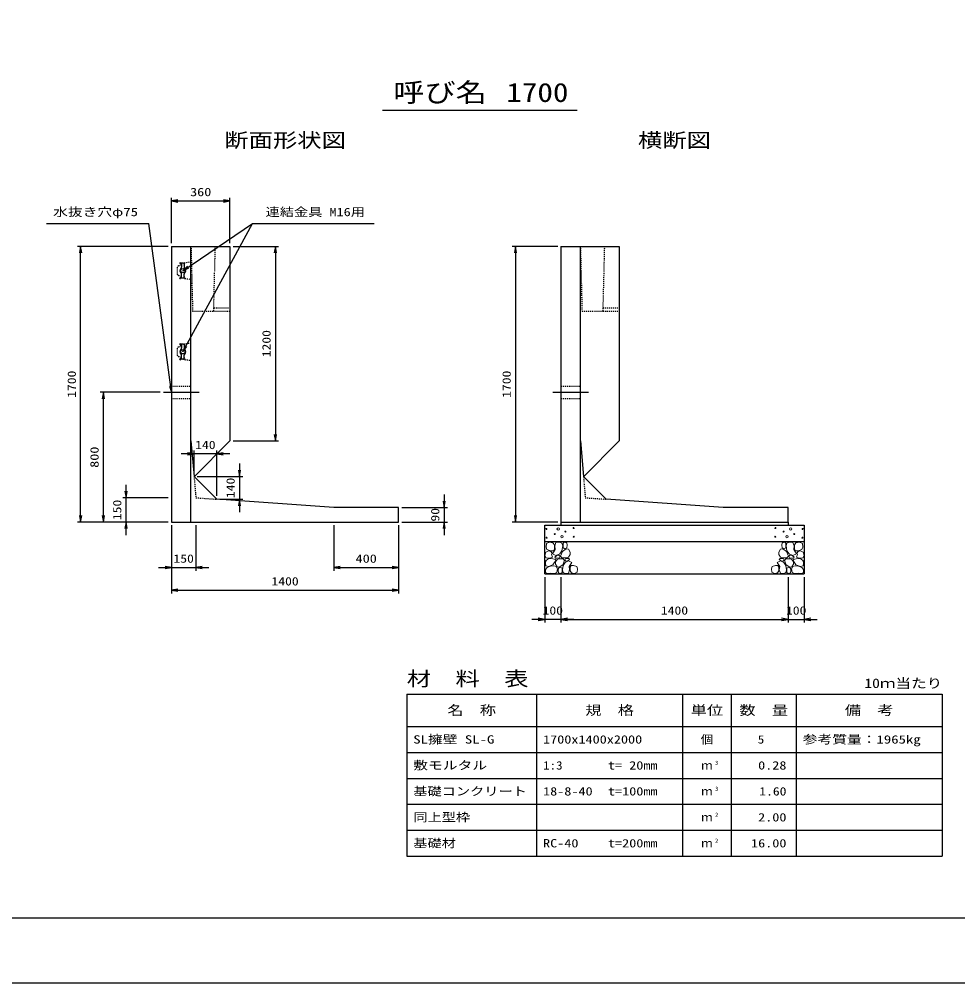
# Model space of a CAD drawing. Units: millimetres at full size. Extents: x 0 to 16820, y 0 to 11880.
# Drawn here: x 7262 to 13046, y 0 to 5940 of the extents above; entities that cross this region are included whole.
import ezdxf
from ezdxf.enums import TextEntityAlignment as Align

# ---------------------------------------------------------------- set-up
doc = ezdxf.new("R2010")
doc.units = ezdxf.units.MM
doc.linetypes.add('CHAIN', pattern=[18.5, 12, -1.5, 3.5, -1.5])
doc.linetypes.add('DASHED_SPACED', pattern=[12, 6, -6])
for name, color, linetype, lineweight in [('D-BMK', 2, 'DASHED_SPACED', 25), ('D-DCR-HCHn', 4, 'Continuous', 9), ('D-MTR-FRAM', 7, 'Continuous', 25), ('D-MTR-LINE', 7, 'Continuous', 25), ('D-STR-DIM', 7, 'Continuous', 25), ('D-STR-STRn', 1, 'Continuous', 25), ('D-STR-TXT', 7, 'Continuous', 25), ('D-TTL', 2, 'Continuous', 25), ('D-TTL-TXT', 7, 'Continuous', 25)]:
    doc.layers.add(name, color=color, linetype=linetype, lineweight=lineweight)
doc.layers.add('D-MTR', color=7, linetype='Continuous')
doc.layers.add('D-MTR-TXT', color=7, linetype='Continuous')
doc.styles.add('ＭＳ ゴシック', font='')
doc.styles.get('ＭＳ ゴシック').set_extended_font_data('MS Gothic')

# ---------------------------------------------------------------- blocks, each defined once
blk = doc.blocks.new('open_arrow')
at = {"color": 0, "linetype": 'Continuous', "lineweight": -2}
blk.add_lwpolyline([(7.5, 1.25), (0, 0), (7.5, -1.25)], dxfattribs=at)
blk = doc.blocks.new('30KN')
at = {"color": 1, "linetype": 'DASHED_SPACED', "lineweight": 25}
for p, q in [((-85, 19.095), (-85, -19.095)), ((-58, 31.14), (-76.155, 29.028)), ((-68, 47.5), (-68, 45.66)), ((-65.5, 41.33), (-60.5, 38.443)), ((-54, 46), (-62.257, 46)), ((-40.306, 45.707), (-41.691, 35.314)), ((0, 53), (-37.704, 48.287)), ((0, -53), (0, 53)), ((-76.155, -29.028), (-58, -31.14)), ((-68, -47.5), (-68, -45.66)), ((-65.5, -41.33), (-60.5, -38.443)), ((-54, -46), (-62.257, -46)), ((-41.691, -35.314), (-40.306, -45.707)), ((-37.704, -48.287), (0, -53))]:
    blk.add_line(p, q, dxfattribs=at)
at = {"color": 1, "linetype": 'Continuous', "lineweight": 25}
for p, q in [((-58, 42), (-58, 21.448)), ((-46, 46), (-54, 46)), ((-42, 42), (-42, 21.448)), ((-58, -42), (-58, -21.448)), ((-46, -46), (-54, -46)), ((-42, -42), (-42, -21.448))]:
    blk.add_line(p, q, dxfattribs=at)
blk.add_circle((-50, 0), 13, dxfattribs=at)
at = {"color": 1, "linetype": 'DASHED_SPACED', "lineweight": 25}
for centre, radius, start, end in [((-75, 19.095), 10, 96.63251, 180), ((-66.5, 47.5), 1.5, 19.47123, 180), ((-63, 45.66), 5, 180, 240), ((-62.257, 49), 3, 199.47122, 270), ((-63, 34.113), 5, 0, 60), ((-37.332, 45.31), 3, 97.12502, 172.40536), ((-75, -19.095), 10, 180, 263.36749), ((-63, -45.66), 5, 120, 180), ((-66.5, -47.5), 1.5, 180, 340.57225), ((-62.257, -49), 3, 90, 160.55052), ((-63, -34.113), 5, 300, 0), ((-37.332, -45.31), 3, 187.59464, 262.87498)]:
    blk.add_arc(centre, radius, start, end, dxfattribs=at)
at = {"color": 1, "linetype": 'Continuous', "lineweight": 25}
for centre, radius, start, end in [((-50, 0), 18, 129.95842, 230.0969), ((-68, 21.448), 10, 310.0894, 0), ((-54, 42), 4, 90, 180), ((-46, 42), 4, 0, 90), ((-44.665, 35.71), 3, 332.67182, 352.40536), ((-32, 21.448), 10, 180, 229.9948), ((-50, 0), 18, 310.0052, 50.12245), ((-68, -21.448), 10, 0, 49.9948), ((-54, -42), 4, 180, 270), ((-46, -42), 4, 270, 0), ((-32, -21.448), 10, 130.0052, 180), ((-44.665, -35.71), 3, 7.59464, 27.32818)]:
    blk.add_arc(centre, radius, start, end, dxfattribs=at)

msp = doc.modelspace()

# ---------------------------------------------------------------- linework, layer by layer
at = {"layer": 'D-BMK', "linetype": 'CHAIN'}
for p, q in [((8150, 3640), (8370, 3640)), ((10550, 3640), (10770, 3640))]:
    msp.add_line(p, q, dxfattribs=at)
at = {"layer": 'D-BMK'}
for p, q in [((8338.779, 3120.91), (8350, 2990)), ((10738.779, 3120.91), (10750, 2990)), ((8350, 2990), (8478.779, 2980.91)), ((10750, 2990), (10878.779, 2980.91))]:
    msp.add_line(p, q, dxfattribs=at)
at = {"layer": 'D-DCR-HCHn'}
for points in [[(10551.198, 2711.594), (10530.395, 2716.217), (10511.904, 2706.971), (10509.592, 2686.168), (10514.215, 2669.988), (10537.33, 2663.053), (10553.51, 2663.053), (10560.444, 2674.611), (10560.444, 2700.037)], [(10569.69, 2713.906), (10562.756, 2693.102), (10565.067, 2669.988), (10548.887, 2644.562), (10569.69, 2633.005), (10592.805, 2644.562), (10606.673, 2663.053), (10611.296, 2693.102), (10606.673, 2709.283), (10592.805, 2716.217)], [(10608.985, 2658.431), (10597.427, 2630.693), (10606.673, 2619.136), (10634.411, 2619.136), (10645.968, 2623.759), (10657.525, 2639.939), (10657.525, 2653.808), (10645.968, 2672.299), (10632.099, 2674.611)], [(10613.608, 2709.283), (10613.608, 2681.545), (10625.165, 2674.611), (10636.722, 2681.545), (10639.034, 2697.725), (10636.722, 2711.594), (10620.542, 2716.217)], [(11991.015, 2658.431), (12002.573, 2630.693), (11993.327, 2619.136), (11965.589, 2619.136), (11954.032, 2623.759), (11942.475, 2639.939), (11942.475, 2653.808), (11954.032, 2672.299), (11967.901, 2674.611)], [(11986.392, 2709.283), (11986.392, 2681.545), (11974.835, 2674.611), (11963.278, 2681.545), (11960.966, 2697.725), (11963.278, 2711.594), (11979.458, 2716.217)], [(12030.31, 2713.906), (12037.244, 2693.102), (12034.933, 2669.988), (12051.113, 2644.562), (12030.31, 2633.005), (12007.195, 2644.562), (11993.327, 2663.053), (11988.704, 2693.102), (11993.327, 2709.283), (12007.195, 2716.217)], [(12048.802, 2711.594), (12069.605, 2716.217), (12088.096, 2706.971), (12090.408, 2686.168), (12085.785, 2669.988), (12062.67, 2663.053), (12046.49, 2663.053), (12039.556, 2674.611), (12039.556, 2700.037)], [(10507.281, 2653.808), (10500.346, 2633.005), (10509.592, 2619.136), (10532.707, 2616.824), (10548.488, 2623.599), (10541.952, 2639.939), (10546.575, 2649.185), (10537.33, 2658.431), (10523.461, 2663.053)], [(10551.155, 2577.009), (10568.277, 2602.692), (10566.137, 2609.112), (10542.594, 2615.533), (10521.192, 2613.393), (10506.21, 2600.551), (10504.07, 2585.57), (10506.21, 2570.588), (10523.332, 2566.308)], [(10574.313, 2633.005), (10562.756, 2623.759), (10567.379, 2616.824), (10583.559, 2616.824), (10590.493, 2619.136), (10595.116, 2628.382), (10588.182, 2635.316)], [(10643.185, 2600.551), (10653.886, 2609.112), (10649.606, 2615.533), (10634.624, 2615.533), (10628.204, 2613.393), (10623.923, 2604.832), (10630.344, 2598.411)], [(11956.815, 2600.551), (11946.114, 2609.112), (11950.394, 2615.533), (11965.376, 2615.533), (11971.796, 2613.393), (11976.077, 2604.832), (11969.656, 2598.411)], [(12025.687, 2633.005), (12037.244, 2623.759), (12032.621, 2616.824), (12016.441, 2616.824), (12009.507, 2619.136), (12004.884, 2628.382), (12011.818, 2635.316)], [(12048.845, 2577.009), (12031.723, 2602.692), (12033.863, 2609.112), (12057.406, 2615.533), (12078.808, 2613.393), (12093.79, 2600.551), (12095.93, 2585.57), (12093.79, 2570.588), (12076.668, 2566.308)], [(12092.719, 2653.808), (12099.654, 2633.005), (12090.408, 2619.136), (12067.293, 2616.824), (12051.512, 2623.599), (12058.048, 2639.939), (12053.425, 2649.185), (12062.67, 2658.431), (12076.539, 2663.053)], [(10559.716, 2523.503), (10574.698, 2529.924), (10578.978, 2551.326), (10570.417, 2566.308), (10555.435, 2570.588), (10536.173, 2568.448), (10514.771, 2559.887), (10504.07, 2547.045), (10504.07, 2532.064), (10510.49, 2523.503), (10536.173, 2525.643)], [(10611.082, 2577.009), (10621.783, 2602.692), (10613.222, 2613.393), (10587.539, 2613.393), (10576.838, 2609.112), (10566.137, 2594.131), (10566.137, 2581.289), (10576.838, 2564.167), (10589.679, 2562.027)], [(10606.801, 2529.924), (10606.801, 2555.606), (10596.1, 2562.027), (10585.399, 2555.606), (10583.259, 2540.625), (10585.399, 2527.783), (10600.381, 2523.503)], [(10647.466, 2525.643), (10653.886, 2544.905), (10651.746, 2566.308), (10666.728, 2589.85), (10647.466, 2600.551), (10626.063, 2589.85), (10613.222, 2572.728), (10608.941, 2544.905), (10613.222, 2529.924), (10626.063, 2523.503)], [(10664.588, 2527.783), (10683.85, 2523.503), (10700.972, 2532.064), (10703.112, 2551.326), (10698.831, 2566.308), (10677.429, 2572.728), (10662.447, 2572.728), (10656.027, 2562.027), (10656.027, 2538.484)], [(11935.412, 2527.783), (11916.15, 2523.503), (11899.028, 2532.064), (11896.888, 2551.326), (11901.169, 2566.308), (11922.571, 2572.728), (11937.553, 2572.728), (11943.973, 2562.027), (11943.973, 2538.484)], [(11952.534, 2525.643), (11946.114, 2544.905), (11948.254, 2566.308), (11933.272, 2589.85), (11952.534, 2600.551), (11973.937, 2589.85), (11986.778, 2572.728), (11991.059, 2544.905), (11986.778, 2529.924), (11973.937, 2523.503)], [(11988.918, 2577.009), (11978.217, 2602.692), (11986.778, 2613.393), (12012.461, 2613.393), (12023.162, 2609.112), (12033.863, 2594.131), (12033.863, 2581.289), (12023.162, 2564.167), (12010.321, 2562.027)], [(11993.199, 2529.924), (11993.199, 2555.606), (12003.9, 2562.027), (12014.601, 2555.606), (12016.741, 2540.625), (12014.601, 2527.783), (11999.619, 2523.503)], [(12040.284, 2523.503), (12025.302, 2529.924), (12021.022, 2551.326), (12029.583, 2566.308), (12044.565, 2570.588), (12063.827, 2568.448), (12085.229, 2559.887), (12095.93, 2547.045), (12095.93, 2532.064), (12089.51, 2523.503), (12063.827, 2525.643)]]:
    msp.add_lwpolyline(points, close=True, dxfattribs=at)
for centre, radius in [((10510.727, 2797.43), 3), ((10583.336, 2797.43), 7.5), ((10678.131, 2803.481), 3), ((11921.869, 2803.481), 3), ((12016.664, 2797.43), 7.5), ((12089.273, 2797.43), 3), ((10511.869, 2743.919), 3), ((10562.292, 2765.761), 3), ((10606.664, 2749.97), 7.5), ((10627.708, 2781.639), 3), ((10679.273, 2749.97), 3), ((11920.727, 2749.97), 3), ((11972.292, 2781.639), 3), ((11993.336, 2749.97), 7.5), ((12037.708, 2765.761), 3), ((12088.131, 2743.919), 3)]:
    msp.add_circle(centre, radius, dxfattribs=at)
at = {"layer": 'D-MTR-FRAM'}
for p, q in [((9650, 1780), (12950, 1780)), ((9650, 1780), (9650, 780)), ((12950, 1780), (12950, 780)), ((9650, 780), (12950, 780))]:
    msp.add_line(p, q, dxfattribs=at)
at = {"layer": 'D-MTR-LINE'}
for p, q in [((10450, 1780), (10450, 780)), ((11350, 1780), (11350, 780)), ((11650, 1780), (11650, 780)), ((12050, 1780), (12050, 780)), ((9650, 1580), (12950, 1580)), ((9650, 1420), (12950, 1420)), ((9650, 1260), (12950, 1260)), ((9650, 1100), (12950, 1100)), ((9650, 940), (12950, 940))]:
    msp.add_line(p, q, dxfattribs=at)
at = {"layer": 'D-STR-DIM'}
for p, q in [((8200, 4560), (8200, 4840)), ((8200, 4820), (8560, 4820)), ((8560, 4560), (8560, 4840)), ((8180, 4540), (7620, 4540)), ((7640, 2840), (7640, 4540)), ((8580, 4540), (8860, 4540)), ((8840, 4540), (8840, 3340)), ((10580, 4540), (10300, 4540)), ((10320, 4540), (10320, 2840)), ((8130, 3640), (7760, 3640)), ((7780, 2840), (7780, 3640)), ((8580, 3340), (8860, 3340)), ((8338.779, 3140.91), (8338.779, 3280.91)), ((8478.779, 3000.91), (8478.779, 3280.91)), ((8558.779, 3260.91), (8258.779, 3260.91)), ((8618.779, 3200.91), (8618.779, 2900.91)), ((8358.779, 3120.91), (8638.779, 3120.91)), ((7920, 2760), (7920, 3070)), ((8180, 2990), (7900, 2990)), ((8498.779, 2980.91), (8638.779, 2980.91)), ((9880, 3010), (9880, 2760)), ((9620, 2930), (9900, 2930)), ((8180, 2840), (7620, 2840)), ((8180, 2840), (7760, 2840)), ((8180, 2840), (7900, 2840)), ((8200, 2820), (8200, 2540)), ((8200, 2820), (8200, 2400)), ((8350, 2820), (8350, 2540)), ((9200, 2820), (9200, 2540)), ((9600, 2820), (9600, 2540)), ((9600, 2820), (9600, 2400)), ((9620, 2840), (9900, 2840)), ((10580, 2840), (10300, 2840)), ((8120, 2560), (8430, 2560)), ((9200, 2560), (9600, 2560)), ((10500, 2500), (10500, 2220)), ((10600, 2500), (10600, 2220)), ((10600, 2500), (10600, 2220)), ((12000, 2500), (12000, 2220)), ((12000, 2500), (12000, 2220)), ((12100, 2500), (12100, 2220)), ((8200, 2420), (9600, 2420)), ((10680, 2240), (10420, 2240)), ((10600, 2240), (12000, 2240)), ((11920, 2240), (12180, 2240))]:
    msp.add_line(p, q, dxfattribs=at)
at = {"layer": 'D-STR-STRn'}
for p, q in [((8200, 4540), (8200, 2840)), ((8200, 4540), (8560, 4540)), ((8320, 2840), (8320, 4540)), ((8560, 4540), (8560, 3340)), ((10600, 4540), (10600, 2840)), ((10600, 4540), (10960, 4540)), ((10720, 2840), (10720, 4540)), ((10960, 4540), (10960, 3340)), ((8320, 3340), (8338.779, 3120.91)), ((8560, 3340), (8339.844, 3119.844)), ((10720, 3340), (10738.779, 3120.91)), ((10960, 3340), (10739.844, 3119.844)), ((8478.779, 2980.91), (8338.779, 3120.91)), ((10878.779, 2980.91), (10738.779, 3120.91)), ((9200, 2930), (8478.779, 2980.91)), ((11600, 2930), (10878.779, 2980.91)), ((9600, 2930), (9200, 2930)), ((9600, 2840), (9600, 2930)), ((12000, 2930), (11600, 2930)), ((12000, 2840), (12000, 2930)), ((8200, 2840), (9600, 2840)), ((10500, 2520), (10500, 2820)), ((10500, 2820), (12100, 2820)), ((10600, 2840), (11890, 2840)), ((10600, 2840), (10600, 2820)), ((10600, 2840), (12000, 2840)), ((12000, 2840), (12000, 2820)), ((12100, 2820), (12100, 2520)), ((10500, 2720), (12100, 2720)), ((10500, 2520), (12100, 2520))]:
    msp.add_line(p, q, dxfattribs=at)
at = {"layer": 'D-STR-STRn', "linetype": 'DASHED_SPACED'}
for p, q in [((8320, 4540), (8330, 4140)), ((8460, 4140), (8470, 4540)), ((10720, 4540), (10730, 4140)), ((10860, 4140), (10870, 4540)), ((8460.5, 4160), (8560, 4160)), ((10860.5, 4160), (10960, 4160)), ((8330, 4140), (8460, 4140)), ((8460, 4140), (8560, 4140)), ((10730, 4140), (10860, 4140)), ((10860, 4140), (10960, 4140)), ((8200, 3677.5), (8320, 3677.5)), ((10600, 3677.5), (10720, 3677.5)), ((8200, 3602.5), (8320, 3602.5)), ((10600, 3602.5), (10720, 3602.5))]:
    msp.add_line(p, q, dxfattribs=at)
at = {"layer": 'D-STR-TXT'}
for p, q in [((7430, 4680), (8060, 4680)), ((8200, 3640), (8060, 4680)), ((8270, 3890), (8700, 4680)), ((8270, 4390), (8700, 4680)), ((8700, 4680), (9450, 4680))]:
    msp.add_line(p, q, dxfattribs=at)
at = {"layer": 'D-TTL'}
for points in [[(0, 0), (16820, 0), (16820, 11880), (0, 11880)], [(400, 400), (16420, 400), (16420, 11480), (400, 11480)]]:
    msp.add_lwpolyline(points, close=True, dxfattribs=at)
at = {"layer": 'D-TTL-TXT'}
msp.add_line((9500, 5380), (10700, 5380), dxfattribs=at)

# ---------------------------------------------------------------- block references
at = {"layer": 'D-STR-DIM', "xscale": 5.33, "yscale": 5.33}
for p in [(8200, 4820), (8478.779, 3260.91), (8350, 2560), (9200, 2560), (8200, 2420), (10600, 2240), (10600, 2240), (12100, 2240)]:
    msp.add_blockref('open_arrow', p, dxfattribs=at)
for p, rotation in [((8560, 4820), 180), ((7640, 4540), 270), ((8840, 4540), 270), ((10320, 4540), 270), ((7780, 3640), 270), ((8840, 3340), 90), ((8338.779, 3260.91), 180), ((8618.779, 3120.91), 90), ((7920, 2990), 90), ((8618.779, 2980.91), 270), ((9880, 2930), 90), ((7640, 2840), 90), ((7780, 2840), 90), ((10320, 2840), 90), ((7920, 2840), 270), ((9880, 2840), 270), ((8200, 2560), 180), ((9600, 2560), 180), ((9600, 2420), 180), ((10500, 2240), 180), ((12000, 2240), 180), ((12000, 2240), 180)]:
    msp.add_blockref('open_arrow', p, dxfattribs=dict(at, rotation=rotation))
at = {"layer": 'D-STR-STRn'}
for p in [(8320, 4390), (8320, 3890)]:
    msp.add_blockref('30KN', p, dxfattribs=at)
at = {"layer": 'D-STR-TXT', "xscale": 5.33, "yscale": 5.33}
for p, rotation in [((8270, 4390), 34), ((8270, 3890), 61.4), ((8200, 3640), 97.7)]:
    msp.add_blockref('open_arrow', p, dxfattribs=dict(at, rotation=rotation))

# ---------------------------------------------------------------- texts
at = {"layer": 'D-MTR', "style": 'ＭＳ ゴシック', "width": 1.25}
msp.add_text('材\u3000料\u3000表', height=87.98, dxfattribs=at).set_placement((9650, 1804), align=Align.BOTTOM_LEFT)
at = {"layer": 'D-MTR', "style": 'ＭＳ ゴシック', "width": 1.2}
msp.add_text('10ｍ当たり', height=58.65, dxfattribs=at).set_placement((12950, 1799.333), align=Align.BOTTOM_RIGHT)
at = {"layer": 'D-MTR-TXT', "style": 'ＭＳ ゴシック'}
for s, height, width, p in [('名\u3000称', 58.65, 1.25, (10050, 1680)), ('規\u3000格', 58.65, 1.25, (10900, 1680)), ('単位', 58.65, 1.25, (11500, 1680)), ('数\u3000量', 58.65, 1.25, (11850, 1680)), ('備\u3000考', 58.65, 1.25, (12500, 1680)), ('個', 51.32, 1.1, (11500, 1500))]:
    msp.add_text(s, height=height, dxfattribs=dict(at, width=width)).set_placement(p, align=Align.MIDDLE_CENTER)
for s, width, p in [('SL擁壁 SL-G', 1.3, (9690, 1500)), ('1700x1400x2000', 1.25, (10490, 1500)), ('参考質量：1965kg', 1.3, (12090, 1500)), ('敷モルタル', 1.3, (9690, 1340)), ('1:3', 1.15, (10490, 1340)), ('t= 20mm', 1.25, (10890, 1340)), ('基礎コンクリート', 1.25, (9690, 1180)), ('18-8-40', 1.25, (10490, 1180)), ('t=100mm', 1.25, (10890, 1180)), ('同上型枠', 1.25, (9690, 1020)), ('基礎材', 1.25, (9690, 860)), ('RC-40', 1.25, (10490, 860)), ('t=200mm', 1.25, (10890, 860))]:
    msp.add_text(s, height=51.32, dxfattribs=dict(at, width=width)).set_placement(p, align=Align.MIDDLE_LEFT)
for s, width, p in [('5', 1.15, (11853.553, 1500)), ('0.28', 1.25, (11990, 1340)), ('1.60', 1.2, (11990, 1180)), ('2.00', 1.25, (11990, 1020)), ('16.00', 1.25, (11990, 860))]:
    msp.add_text(s, height=51.32, dxfattribs=dict(at, width=width)).set_placement(p, align=Align.MIDDLE_RIGHT)
at = {"layer": 'D-MTR-TXT', "style": 'ＭＳ ゴシック', "width": 1.15}
for s, p in [('3', (11550, 1335.333)), ('3', (11550, 1175.333)), ('2', (11550, 1015.333)), ('2', (11550, 855.333))]:
    msp.add_text(s, height=25.66, dxfattribs=at).set_placement(p, align=Align.BOTTOM_LEFT)
at = {"layer": 'D-MTR-TXT', "style": 'ＭＳ ゴシック'}
for p in [(11500, 1340), (11500, 1180), (11500, 1020), (11500, 860)]:
    msp.add_text('ｍ', height=51.32, dxfattribs=at).set_placement(p, align=Align.MIDDLE_CENTER)
at = {"layer": 'D-STR-DIM', "style": 'ＭＳ ゴシック'}
for s, width, p in [('360', 1.25, (8380, 4875)), ('140', 1.2, (8408.779, 3315.91)), ('150', 1.2, (8275, 2615)), ('400', 1.25, (9400, 2615)), ('1400', 1.2, (8900, 2475)), ('100', 1.2, (10550, 2295)), ('1400', 1.2, (11300, 2295)), ('100', 1.2, (12050, 2295))]:
    msp.add_text(s, height=51.32, dxfattribs=dict(at, width=width)).set_placement(p, align=Align.MIDDLE_CENTER)
for s, width, p in [('1200', 1.2, (8785, 3940)), ('1700', 1.2, (7585, 3690)), ('1700', 1.2, (10265, 3690)), ('800', 1.25, (7725, 3240)), ('140', 1.2, (8563.779, 3050.91)), ('150', 1.2, (7865, 2915)), ('90', 1.2, (9825, 2885))]:
    msp.add_text(s, height=51.32, rotation=90, dxfattribs=dict(at, width=width)).set_placement(p, align=Align.MIDDLE_CENTER)
at = {"layer": 'D-STR-TXT', "style": 'ＭＳ ゴシック'}
for s, width, p in [('水抜き穴φ75', 1.3, (7470, 4710.667)), ('連結金具 M16用', 1.25, (8780, 4710.667))]:
    msp.add_text(s, height=51.32, dxfattribs=dict(at, width=width)).set_placement(p, align=Align.BOTTOM_LEFT)
at = {"layer": 'D-TTL-TXT', "style": 'ＭＳ ゴシック'}
for s, height, width, p in [('呼び名', 117.3, 1.2, (9855, 5395)), ('1700', 117.3, 1.2, (10455, 5395)), ('断面形状図', 87.98, 1.25, (8900, 5124)), ('横断図', 87.98, 1.25, (11300, 5124))]:
    msp.add_text(s, height=height, dxfattribs=dict(at, width=width)).set_placement(p, align=Align.BOTTOM_CENTER)

doc.saveas('drawing.dxf')
